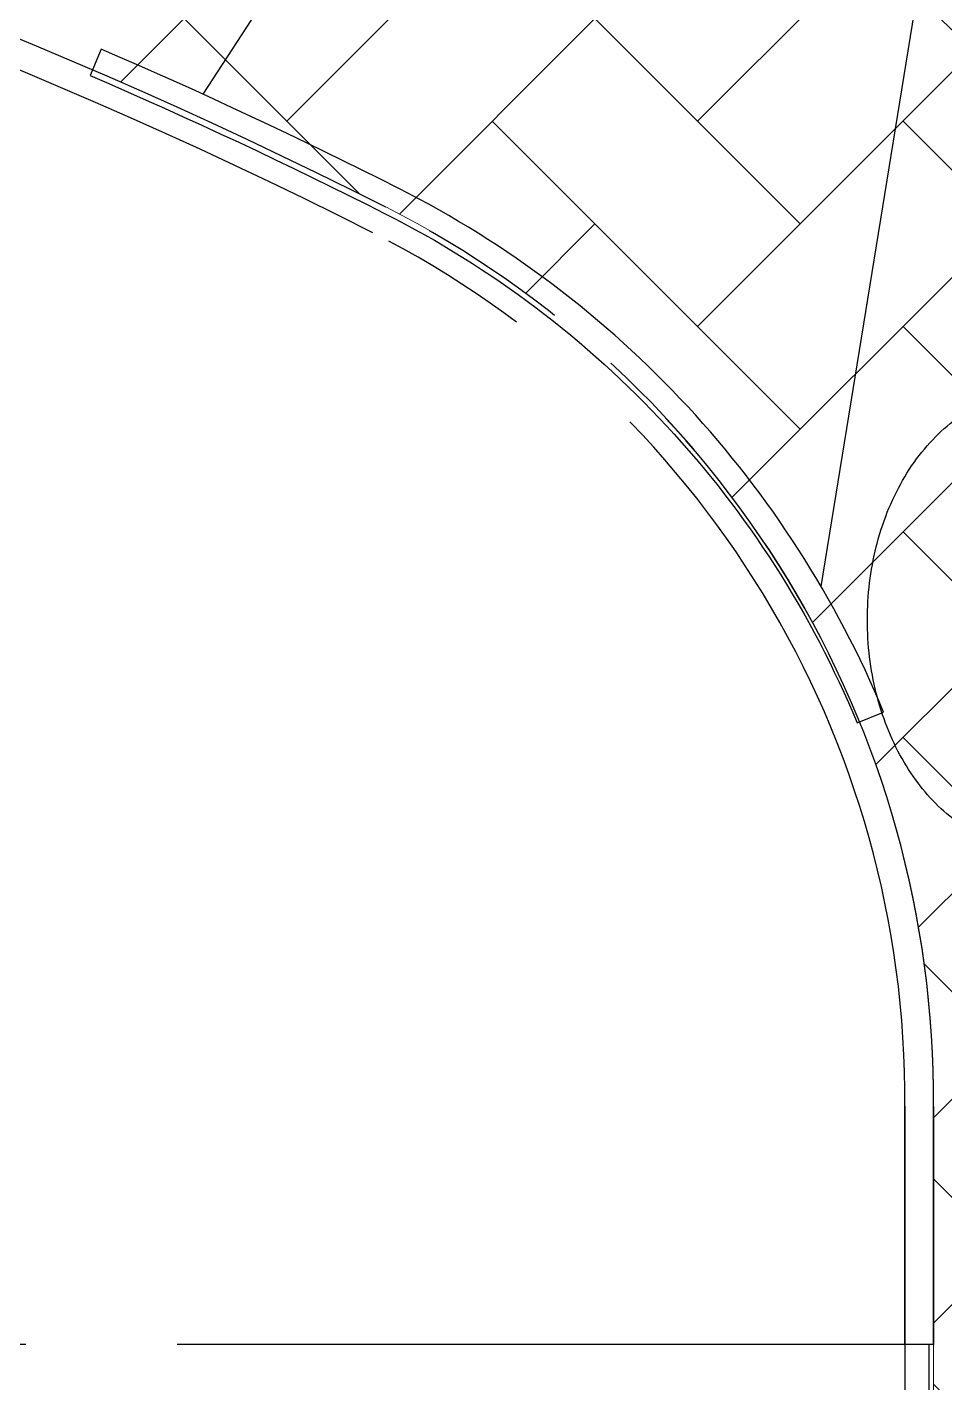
# Model space of a CAD drawing. Header units: millimetres. Extents: x -46397 to 283259, y -8690 to 23983.
# Drawn here: x -19279.4 to -19086.8, y 22500.8 to 22785.3 of the extents above; entities that cross this region are included whole.
import ezdxf
from ezdxf.enums import TextEntityAlignment as Align

# ---------------------------------------------------------------- set-up
doc = ezdxf.new("R2010")
doc.units = ezdxf.units.MM
doc.linetypes.add('CENTER', pattern=[2, 1.25, -0.25, 0.25, -0.25])
doc.linetypes.add('PHANTOM', pattern=[63.50000000000001, 31.75, -6.35, 6.35, -6.35, 6.35, -6.35])
doc.layers.add('DUONGTAM', color=1, linetype='CENTER', lineweight=0)
doc.styles.add('Tahoma', font='tahoma.ttf')
doc.styles.add('Text_nameplate', font='arial.ttf', dxfattribs={"width": 0.9, "height": 2.5})

# ---------------------------------------------------------------- blocks, each defined once
blk = doc.blocks.new('BO-1')
at = {"color": 251, "linetype": 'PHANTOM', "ltscale": 5, "extrusion": (2.288475490443933e-17, 1, 0)}
for p, q in [((520.4191979693715, 3600.425652872785), (452.6385875370761, 3496.000509219521)), ((582.4069801587611, 3392.731939582289), (611.5457523865916, 3571.989645386406)), ((431.3254493076529, 3505.434911238602), (428.9555029949406, 3499.9228014361)), ((589.9749992809666, 3364.062096264113), (595.5172786777839, 3366.360604277467))]:
    blk.add_line(p, q, dxfattribs=at)
at = {"color": 251, "linetype": 'PHANTOM', "ltscale": 5, "extrusion": (6.890185696795332e-16, 1, 0)}
for p, q in [((599.9951631434087, 3233.614315796662), (599.9951631434087, 3283.614315796662)), ((605.9951631434087, 3233.614315796662), (605.9951631434087, 3283.614315796662)), ((605.9951631434087, 3233.614315796662), (-606.0048368565913, 3233.614315796662)), ((599.9951631434087, 3233.614315796662), (599.9951631434087, 1733.614315796662)), ((604.9951631434087, 3233.614315796662), (604.9951631434087, 1733.614315796662))]:
    blk.add_line(p, q, dxfattribs=at)
at = {"color": 251, "linetype": 'PHANTOM', "ltscale": 5}
blk.add_lwpolyline([(-606.0048368565913, 3233.614315796633), (-606.0048368565913, 3283.60728838835, -0.2844896771697005), (-491.0387792751862, 3472.278055729392, -0.2389866582865144), (491.0289740316439, 3472.278122407665, -0.2844896771696986), (605.9951631434014, 3283.607288388409), (605.9951631434087, 3233.614315796691)], format="xyb", close=True, dxfattribs=at)
blk.add_lwpolyline([(-600.0048368565913, 3233.614315796633), (-600.0048368565913, 3283.628651977506, -0.2845175878861647), (-488.3257537620484, 3466.926467874834, -0.2389866582865143), (488.3160800488367, 3466.926467874892, -0.284517587886162), (599.9951631434014, 3283.628651977564), (599.9951631434087, 3233.614315796691)], format="xyb", dxfattribs=at)
for centre, radius, start, end in [((-0.004779596958542243, 2502.230927207441), 1091.999999973857, 63.12440594623363, 66.73458399275883), ((395.9952203924768, 3283.614315797086), 215.9999999992667, 22.5248855266284, 63.1244059462454)]:
    blk.add_arc(centre, radius, start, end, dxfattribs=at)
at = {"color": 251, "linetype": 'PHANTOM', "ltscale": 5, "extrusion": (0, 0, -1)}
for centre, radius, start, end in [((0.00477959678391926, 2502.230927207875), 1085.999999973388, 113.2654160072412, 116.8755940537664), ((-395.9952203925059, 3283.614315797091), 209.9999999992575, 116.8755940537546, 157.4751144733716)]:
    blk.add_arc(centre, radius, start, end, dxfattribs=at)
at = {"color": 251, "linetype": 'PHANTOM', "ltscale": 5}
blk.add_open_spline([(615.8568179280555, 3340.401621307214), (613.581706733763, 3341.502308355692), (611.4271978421893, 3342.885917993099), (606.0994510249584, 3347.189415494101), (603.1961842013116, 3350.517183120709), (598.2079155766987, 3358.28641273463), (596.1822572160454, 3362.78731006564), (593.2779164435051, 3372.422054582221), (592.418992514984, 3377.565514892555), (591.9531286431302, 3387.94939190229), (592.347336507868, 3393.188760573674), (594.3700588977081, 3403.269350060753), (595.9978144371416, 3408.1102040847), (600.3972528842569, 3416.892364039519), (603.1617566232744, 3420.842663816632), (609.5756756536139, 3427.277098022384), (613.1902559509326, 3429.817496902444), (620.7333765760122, 3433.051679931803), (624.6030517679173, 3433.877780527579), (628.4926123227051, 3433.881994801294), (628.5027354285412, 3433.882000285401), (628.5128585343482, 3433.882000285401)], degree=3, knots=[3.285133454633823, 3.285133454633823, 3.285133454633823, 3.285133454633823, 3.474467364490966, 3.474467364490966, 3.789096285911377, 3.789096285911377, 4.123337825020121, 4.123337825020121, 4.462952347007991, 4.462952347007991, 4.802815418191641, 4.802815418191641, 5.142691374527232, 5.142691374527232, 5.480125330341012, 5.480125330341012, 5.802740853932324, 5.802740853932324, 6.096345099918543, 6.096345099918543, 6.09711123812326, 6.09711123812326, 6.09711123812326, 6.09711123812326], dxfattribs=at)
at = {"color": 251, "linetype": 'PHANTOM', "ltscale": 5, "style": 'Text_nameplate', "width": 0.9, "flags": 2}
blk.add_attdef('SPEC.', text='', height=2.5, dxfattribs=at).set_placement((282.5000000000291, 89.66567553442064), align=Align.MIDDLE_CENTER)
at = {"color": 251, "linetype": 'PHANTOM', "ltscale": 5, "style": 'Tahoma'}
for tag, height, p in [('PROJECT_CODE', 2.4, (245.0000000000291, 77.98846827837906)), ('DESIGN_PRESSURE', 2.608695652173889, (320.0000000000291, 77.98846827837906)), ('SERIAL_NO.', 2.608695652173889, (245.0000000000291, 69.45190202651929)), ('MAX_WORKING_PRESS', 2.608695652173889, (320.0000000000291, 69.45190202651929)), ('YEAR', 2.608695652173889, (245.0000000000291, 60.91533577467408)), ('TEST_PRES.', 2.608695652173889, (320.0000000000291, 60.91533577465952)), ('VOLUME', 2.608695652173889, (245.0000000000291, 52.37876952282886)), ('MAX_WORKING_TEMP.', 2.608695652173889, (320.0000000000291, 52.37876952281431))]:
    blk.add_attdef(tag, text='', height=height, dxfattribs=at).set_placement(p, align=Align.MIDDLE_CENTER)

msp = doc.modelspace()

# ---------------------------------------------------------------- hatches: boundary and pattern name
h = msp.add_hatch()
h.set_pattern_fill('AR-HBONE', color=1, scale=0.3)
h.set_pattern_definition([(45, (0, 17679.12712040497), (0, 43.10522938113193), [91.44, -30.48]), (135, (21.5526, 17700.67972040497), (4.263256414560601e-15, 43.10522938113193), [91.44, -30.48])])
edge = h.paths.add_edge_path()
edge.add_arc((-19299.05606477111, 22560.37288761491), 309.8672226549789, 359.6666515237143, 423.1169667415333)
edge.add_arc((-19695.19408655007, 21778.90774756362), 1186.002541664147, 63.11830001360106, 116.8815903985129)
edge.add_arc((-20091.33023851653, 22560.37174654707), 309.8690858305676, 116.8828267875244, 180.3331384111498)
edge.add_line((-20401.19408651965, 22558.57006561779), (-20401.19408651965, 20959.22245634792))
edge.add_arc((-20091.33222788578, 20957.41956146023), 309.8671035557227, 179.6666349876761, 243.1169466113307)
edge.add_arc((-19695.19408648423, 21738.88479823811), 1186.002562924214, 243.1182917126435, 296.881582097546)
edge.add_arc((-19299.05803664465, 20957.42083763357), 309.8691874968335, 296.8828086502086, 360.333123868043)
edge.add_line((-18989.19408651968, 20959.22244050273), (-18989.19408651968, 22558.570081463))
edge = h.paths.add_edge_path(flags=16)
edge.add_arc((-20091.33222788578, 20957.41956146023), 209.8671035557354, 179.5949246077561, 243.11694661132822, ccw=False)
edge.add_line((-20301.19408651965, 20958.9032883912), (-20301.19408651965, 22558.88923357452))
edge.add_arc((-20091.33222788581, 22560.37296050551), 209.8671035556937, 116.8830533886665, 180.4050753922479, ccw=False)
edge.add_arc((-19695.19408651761, 21778.91043409138), 1086.000145450191, 63.11835869768947, 116.8816490825956, ccw=False)
edge.add_arc((-19299.05606477102, 22560.37288761493), 209.8672226548896, -0.40505526202201736, 63.11696674154541, ccw=False)
edge.add_line((-19089.19408651968, 22558.88923357458), (-19089.19408651968, 20958.90328839114))
edge.add_arc((-19299.05606477102, 20957.41963435079), 209.867222654892, -63.11696674154541, 0.4050552620219037, ccw=False)
edge.add_arc((-19695.19408651761, 21738.88208787435), 1086.000145450205, 243.1183509174047, 296.8816413023102, ccw=False)

# ---------------------------------------------------------------- linework, layer by layer
at = {"layer": 'DUONGTAM', "color": 5, "lineweight": 0, "ltscale": 100, "elevation": -1.499105149169903}
msp.add_lwpolyline([(-20401.19408651965, 22508.89626098292), (-20401.19408651965, 21008.89626098292), (-20401.19408651965, 20959.22245634792, 0.2841514876964523), (-20231.44512082386, 20681.03939014084, 0.2389866582865132), (-19158.9453819739, 20681.03820908927, 0.2841515046453008), (-18989.19408651968, 20959.22244050273), (-18989.19408651965, 21008.8962609828), (-18989.19408651965, 22508.89626098286), (-18989.19408651968, 22558.570081463, 0.2841515046452913), (-19158.94321508281, 22836.75321438966, 0.2389866582865132), (-20231.44293470765, 22836.75424005838, 0.284151487696457), (-20401.19408651965, 22558.57006561779)], format="xyb", close=True, dxfattribs=at)
msp.add_lwpolyline([(-20301.19408651965, 22508.89626098292), (-20301.19408651965, 21008.89626098292), (-20301.19408651965, 20958.9032883912, 0.2844896771697005), (-20186.22802893826, 20770.23252105016, 0.2389866582865144), (-19204.16027563144, 20770.23245437189, 0.2844896771696986), (-19089.19408651968, 20958.90328839114), (-19089.19408651965, 21008.89626098286), (-19089.19408651965, 22508.89626098286), (-19089.19408651968, 22558.88923357458, 0.2844896771696986), (-19204.16027563144, 22747.56006759383, 0.2389866582865144), (-20186.22802893826, 22747.56000091556, 0.2844896771697005), (-20301.19408651965, 22558.88923357452), (-20301.19408651965, 22508.8962609828)], format="xyb", dxfattribs=at)

# ---------------------------------------------------------------- block references
msp.add_blockref('BO-1', (-19695.18925159672, 19275.21459204168, -1.499105149169903))

doc.saveas('drawing.dxf')
